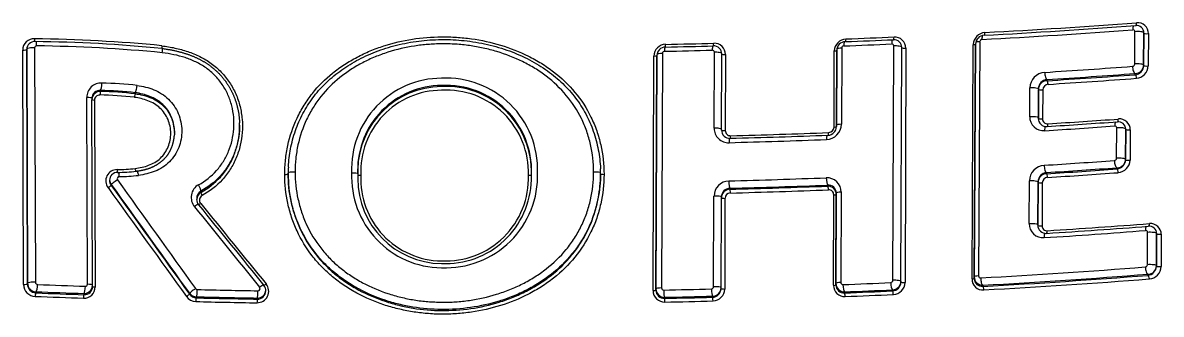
# Model space of a CAD drawing. Header units: millimetres. Extents: x 169 to 4368, y -1049 to 1924.
# Drawn here: x 458.665 to 459.734, y 1168.186 to 1168.459 of the extents above; entities that cross this region are included whole.
import ezdxf

# ---------------------------------------------------------------- set-up
doc = ezdxf.new("R2010")
doc.units = ezdxf.units.MM

msp = doc.modelspace()

# ---------------------------------------------------------------- linework, layer by layer
for p, q in [((459.7095, 1168.4206), (459.7096, 1168.4509)), ((459.7181, 1168.4496), (459.7179, 1168.4196)), ((459.7179, 1168.4192), (459.7181, 1168.4495)), ((459.7223, 1168.4491), (459.7222, 1168.4188)), ((459.0585, 1168.4435), (459.0585, 1168.4435)), ((459.4824, 1168.2178), (459.4832, 1168.4375)), ((459.5567, 1168.2191), (459.5578, 1168.4387)), ((459.5588, 1168.221), (459.5599, 1168.4392)), ((459.5599, 1168.4392), (459.5588, 1168.2195)), ((459.5599, 1168.4393), (459.5599, 1168.4392)), ((459.5641, 1168.4415), (459.5629, 1168.2219)), ((458.6659, 1168.2139), (458.6652, 1168.4337)), ((458.6697, 1168.215), (458.6689, 1168.4344)), ((458.6689, 1168.4341), (458.6697, 1168.2144)), ((458.6763, 1168.4357), (458.6771, 1168.216)), ((459.2573, 1168.2081), (459.258, 1168.428)), ((459.2599, 1168.2097), (459.2607, 1168.4287)), ((459.2606, 1168.4285), (459.2599, 1168.2086)), ((459.2606, 1168.4286), (459.2606, 1168.4285)), ((459.2659, 1168.4305), (459.2651, 1168.2106)), ((459.3146, 1168.3604), (459.3148, 1168.4316)), ((459.3215, 1168.3587), (459.3217, 1168.43)), ((459.3252, 1168.4295), (459.325, 1168.3582)), ((459.4271, 1168.3615), (459.4273, 1168.4328)), ((459.4294, 1168.3632), (459.4297, 1168.4335)), ((459.4297, 1168.4333), (459.4294, 1168.3619)), ((459.4297, 1168.4334), (459.4297, 1168.4333)), ((459.4343, 1168.4355), (459.4341, 1168.3641)), ((459.49, 1168.2162), (459.4908, 1168.436)), ((459.4945, 1168.4355), (459.4938, 1168.2158)), ((459.6271, 1168.406), (459.6271, 1168.4049)), ((459.7099, 1168.4106), (459.7099, 1168.4116)), ((458.7383, 1168.3959), (458.7383, 1168.3949)), ((459.6109, 1168.3711), (459.611, 1168.3982)), ((459.6191, 1168.3968), (459.619, 1168.3702)), ((459.619, 1168.3697), (459.6191, 1168.3968)), ((459.6191, 1168.3973), (459.6191, 1168.3968)), ((459.6191, 1168.3973), (459.6191, 1168.3968)), ((459.6232, 1168.3963), (459.623, 1168.3692)), ((458.726, 1168.2142), (458.7254, 1168.3893)), ((458.7302, 1168.3885), (458.7302, 1168.3872)), ((458.7308, 1168.212), (458.7302, 1168.3871)), ((458.7327, 1168.3867), (458.7332, 1168.2115)), ((458.7709, 1168.3937), (458.7709, 1168.3927)), ((459.4294, 1168.3619), (459.4294, 1168.3632)), ((459.4294, 1168.3619), (459.4294, 1168.3632)), ((458.8077, 1168.3557), (458.8077, 1168.3565)), ((459.6925, 1168.3322), (459.6926, 1168.3607)), ((459.7011, 1168.3594), (459.7009, 1168.3313)), ((459.7009, 1168.3308), (459.7011, 1168.3594)), ((459.7053, 1168.3589), (459.7051, 1168.3304)), ((459.6929, 1168.3222), (459.6929, 1168.3233)), ((458.9145, 1168.3184), (458.9145, 1168.3175)), ((458.9798, 1168.3185), (458.9798, 1168.3174)), ((459.1431, 1168.3162), (459.1431, 1168.3172)), ((459.6104, 1168.2709), (459.6106, 1168.311)), ((459.6187, 1168.3096), (459.6184, 1168.2699)), ((459.6184, 1168.2694), (459.6187, 1168.3096)), ((459.6187, 1168.3101), (459.6187, 1168.3096)), ((459.6187, 1168.3101), (459.6187, 1168.3096)), ((459.6227, 1168.3091), (459.6225, 1168.269)), ((459.6266, 1168.3188), (459.6266, 1168.3177)), ((458.7483, 1168.3076), (458.7483, 1168.3068)), ((458.8325, 1168.3013), (458.8325, 1168.3002)), ((459.3293, 1168.3041), (459.3293, 1168.3031)), ((459.4212, 1168.3061), (459.4212, 1168.3071)), ((459.4289, 1168.2148), (459.4292, 1168.2997)), ((459.4292, 1168.2983), (459.4289, 1168.2135)), ((459.4292, 1168.2997), (459.4292, 1168.2983)), ((459.4338, 1168.3006), (459.4335, 1168.2157)), ((458.8286, 1168.2947), (458.8286, 1168.2935)), ((459.314, 1168.2118), (459.3143, 1168.2968)), ((459.321, 1168.2101), (459.3213, 1168.2951)), ((459.3213, 1168.2959), (459.3213, 1168.2951)), ((459.3247, 1168.2946), (459.3245, 1168.2096)), ((459.4266, 1168.2131), (459.4269, 1168.2979)), ((459.7214, 1168.2325), (459.7216, 1168.2627)), ((459.7301, 1168.2614), (459.73, 1168.2315)), ((459.73, 1168.2311), (459.7301, 1168.2614)), ((459.7344, 1168.2609), (459.7343, 1168.2307)), ((459.0584, 1168.2335), (459.0584, 1168.2335)), ((459.0586, 1168.2335), (459.0586, 1168.2335)), ((459.722, 1168.2224), (459.722, 1168.2235)), ((458.6697, 1168.2144), (458.6697, 1168.215)), ((459.4289, 1168.2135), (459.4289, 1168.2148)), ((459.5588, 1168.2195), (459.5588, 1168.221)), ((459.5668, 1168.2132), (459.5668, 1168.2122)), ((458.6777, 1168.2071), (458.6776, 1168.2061)), ((458.7228, 1168.2044), (458.7228, 1168.2054)), ((458.8218, 1168.2048), (458.8218, 1168.2056)), ((458.8282, 1168.2023), (458.8282, 1168.2013)), ((459.2599, 1168.2086), (459.2599, 1168.2097)), ((459.2679, 1168.2019), (459.2679, 1168.2009)), ((459.313, 1168.2019), (459.313, 1168.2029)), ((459.4369, 1168.207), (459.4369, 1168.206)), ((459.482, 1168.2079), (459.482, 1168.2089)), ((458.8855, 1168.2001), (458.8855, 1168.2011))]:
    msp.add_line(p, q)
for centre, radius, start, end in [((459.1735, 1175.7968), 7.3573, 273.08011, 274.19178), ((459.7123, 1168.4492), 0.0101, 359.4703, 95.66), ((459.5695, 1168.4385), 0.0116, 93.1246, 178.7681), ((459.1731, 1175.662), 7.2291, 273.11581, 274.24022), ((459.1731, 1175.7722), 7.3353, 273.08649, 274.19966), ((459.7078, 1168.4509), 0.00182, 359.1333, 95.5937), ((459.7111, 1168.4497), 0.007, 359.2061, 96.5391), ((459.711, 1168.4496), 0.00708, 359.1458, 359.4503), ((458.6757, 1168.4337), 0.0105, 86.9229, 180.1639), ((458.6764, 1168.4342), 0.00744, 86.5387, 179.8259), ((458.6597, 1167.0279), 1.4164, 84.4801, 89.3289), ((458.6782, 1168.4357), 0.00189, 87.0272, 180.4092), ((458.6667, 1167.1527), 1.2889, 84.2457, 89.5517), ((458.6613, 1167.0353), 1.4024, 84.4746, 89.3042), ((459.2692, 1168.4279), 0.0112, 91.0065, 179.2164), ((459.0587, 1178.457), 10.0227, 271.20077, 271.45858), ((459.0573, 1178.5569), 10.1201, 271.19853, 271.45424), ((459.3141, 1168.43), 0.00761, 359.7939, 92.4268), ((459.3146, 1168.4295), 0.0106, 359.9542, 92.1521), ((459.4388, 1168.4326), 0.0114, 92.1449, 179.0197), ((459.4381, 1168.4331), 0.00846, 92.357, 178.4326), ((459.4364, 1168.4355), 0.00208, 92.3957, 179.1111), ((459.0945, 1177.2509), 8.82, 272.22115, 272.51315), ((459.0966, 1177.3248), 8.8898, 272.19973, 272.49065), ((459.0945, 1177.4121), 8.9746, 272.19572, 272.48434), ((459.4813, 1168.4375), 0.00188, 359.5449, 93.3467), ((459.4834, 1168.436), 0.00738, 359.8542, 93.8515), ((459.4841, 1168.4355), 0.0104, 359.8039, 93.4449), ((459.5686, 1168.4389), 0.00867, 93.4399, 178.128), ((459.5686, 1168.439), 0.00867, 178.515, 178.5883), ((459.5662, 1168.4415), 0.00212, 93.4412, 178.8164), ((458.6764, 1168.4342), 0.00748, 179.8095, 180.3362), ((459.2689, 1168.4283), 0.00821, 91.1012, 178.7409), ((459.2689, 1168.4283), 0.00823, 178.9023, 179.139), ((459.268, 1168.4305), 0.00203, 91.2132, 179.3327), ((459.0574, 1178.379), 9.9487, 271.21223, 271.47095), ((459.3129, 1168.4316), 0.00193, 359.7434, 92.0308), ((459.4381, 1168.4331), 0.00847, 178.6434, 178.8504), ((459.1914, 1175.3357), 6.9365, 273.58345, 274.26645), ((459.7073, 1168.4206), 0.00217, 274.7483, 358.5602), ((459.7098, 1168.4198), 0.00813, 270.9952, 358.9865), ((459.709, 1168.4195), 0.00898, 276.2552, 358.2281), ((459.7102, 1168.4191), 0.0119, 274.4702, 358.5156), ((459.7098, 1168.4198), 0.00813, 358.9865, 359.0646), ((459.0591, 1168.3222), 0.0851, 90.4026, 182.3342), ((459.0629, 1168.3215), 0.0859, 358.1944, 92.9472), ((459.626, 1168.3979), 0.0149, 93.8379, 178.7949), ((459.6281, 1168.397), 0.00904, 96.6166, 178.1414), ((459.6274, 1168.3966), 0.00833, 92.3195, 178.6582), ((459.1926, 1175.3715), 6.979, 273.56931, 274.251), ((459.1913, 1175.4157), 7.0243, 273.55666, 274.23394), ((459.1918, 1175.4358), 7.0478, 273.54978, 274.22622), ((458.7388, 1168.3894), 0.0134, 87.1196, 180.2599), ((458.7377, 1168.3885), 0.00746, 85.398, 179.7789), ((458.738, 1168.3871), 0.00777, 87.8938, 179.3718), ((458.7286, 1168.0136), 0.3824, 83.639, 88.5408), ((458.7283, 1168.0042), 0.3908, 83.7422, 88.538), ((458.7296, 1168.0145), 0.3884, 83.6323, 88.5344), ((459.0589, 1168.3212), 0.0792, 90.1853, 180.4586), ((459.059, 1168.3202), 0.0792, 90.3909, 178.9948), ((459.0589, 1168.3197), 0.0763, 90.3087, 182.5393), ((459.0629, 1168.3194), 0.0801, 358.1578, 93.2392), ((459.063, 1168.3189), 0.0772, 358.1049, 93.3539), ((459.0631, 1168.3205), 0.08, 358.1252, 93.151), ((459.6281, 1168.397), 0.00904, 178.1414, 178.2118), ((459.6274, 1168.3966), 0.00833, 178.6582, 178.8546), ((459.6285, 1168.3962), 0.00536, 93.754, 178.567), ((458.7377, 1168.3885), 0.00746, 179.7789, 180.3737), ((458.738, 1168.3871), 0.00777, 179.3718, 179.9768), ((458.7374, 1168.3867), 0.00479, 86.95, 180.1432), ((458.7278, 1168.0038), 0.3879, 83.7458, 88.5408), ((459.4195, 1168.3643), 0.0145, 272.3053, 359.1635), ((459.4208, 1168.3634), 0.00861, 358.5845, 358.7518), ((459.6238, 1168.371), 0.0129, 179.3112, 274.6196), ((459.6266, 1168.3696), 0.00761, 179.6061, 274.3877), ((459.6276, 1168.3692), 0.00463, 179.4658, 274.8508), ((459.1857, 1175.3253), 6.9811, 273.60709, 274.14825), ((459.1871, 1175.412), 7.0637, 273.57204, 274.10934), ((459.1861, 1175.4559), 7.1051, 273.56595, 274.101), ((459.6908, 1168.3607), 0.00182, 359.157, 95.4601), ((459.694, 1168.3595), 0.00702, 359.2457, 96.3878), ((459.6952, 1168.359), 0.0101, 359.4899, 95.5285), ((459.328, 1168.3603), 0.0135, 179.7243, 272.121), ((459.3293, 1168.3587), 0.00781, 179.8388, 271.991), ((459.3298, 1168.3582), 0.00482, 179.898, 272.2829), ((459.0718, 1177.8064), 9.459, 271.56159, 272.11898), ((459.0713, 1177.859), 9.5092, 271.55856, 272.11387), ((459.4212, 1168.362), 0.0082, 272.2115, 359.0655), ((459.4219, 1168.3616), 0.0052, 272.1354, 358.9899), ((459.4212, 1168.362), 0.00818, 358.9449, 359.1481), ((459.694, 1168.3595), 0.0071, 359.1725, 359.4766), ((459.0714, 1177.6904), 9.3471, 271.57655, 272.13835), ((459.1853, 1175.2736), 6.9618, 273.61742, 274.16182), ((459.6903, 1168.3323), 0.00217, 274.6229, 358.5797), ((459.6928, 1168.3314), 0.00813, 270.963, 358.9908), ((459.692, 1168.3311), 0.00895, 276.0901, 358.2524), ((459.6932, 1168.3307), 0.0119, 274.3484, 358.5327), ((459.6928, 1168.3314), 0.00813, 358.9908, 359.069), ((458.7538, 1168.311), 0.0106, 90.2522, 216.8924), ((458.7536, 1168.4663), 0.1447, 270.0453, 276.8243), ((458.7541, 1168.4672), 0.1482, 270.0989, 276.8444), ((459.059, 1168.3202), 0.0792, 178.9948, 182.4802), ((459.0589, 1168.3212), 0.0792, 180.4586, 182.4854), ((459.6255, 1168.3107), 0.0149, 93.868, 178.7841), ((459.1864, 1175.3098), 7.0048, 273.60338, 274.14672), ((459.1852, 1175.3536), 7.0497, 273.59044, 274.13031), ((458.7544, 1168.3114), 0.00766, 179.0081, 217.189), ((458.7543, 1168.3115), 0.00752, 89.6919, 179.7281), ((458.7546, 1168.3122), 0.00784, 181.8499, 216.2815), ((458.7558, 1168.3131), 0.00193, 90.4603, 216.9572), ((499.1831, 1197.2731), 49.7317, 215.61584, 215.76047), ((458.7556, 1168.467), 0.1519, 270.0776, 276.8924), ((459.0596, 1168.3151), 0.0856, 177.5843, 269.243), ((459.0596, 1168.3134), 0.0798, 177.5713, 180.0696), ((459.0593, 1168.313), 0.0795, 179.7893, 269.3448), ((459.0595, 1168.3129), 0.0769, 177.4791, 269.2886), ((459.0625, 1168.3139), 0.0804, 267.0792, 358.7084), ((459.0623, 1168.316), 0.0865, 267.5104, 1.886), ((459.0625, 1168.3137), 0.0777, 267.0199, 2.008), ((459.0624, 1168.3151), 0.0807, 0.0772, 1.5209), ((459.0625, 1168.3141), 0.0806, 358.5581, 1.9695), ((459.3287, 1168.2966), 0.0143, 91.6144, 179.2427), ((459.0713, 1177.6172), 9.3098, 271.58178, 272.14583), ((459.4205, 1168.3006), 0.0133, 359.68, 92.8735), ((459.6277, 1168.3098), 0.00905, 96.6674, 178.1218), ((459.627, 1168.3094), 0.00833, 92.3394, 178.7704), ((459.6277, 1168.3098), 0.00905, 178.1218, 178.1921), ((459.627, 1168.3094), 0.00833, 178.7704, 178.8466), ((459.6281, 1168.309), 0.00536, 93.7847, 178.5544), ((459.1856, 1175.3731), 7.0727, 273.58356, 274.12281), ((499.302, 1197.4964), 49.97, 215.74543, 215.88968), ((499.2015, 1197.3875), 49.8207, 215.71056, 215.85511), ((499.2838, 1197.4326), 49.9143, 215.69826, 215.84258), ((458.8371, 1168.2955), 0.0137, 119.714, 219.663), ((458.8363, 1168.2946), 0.00775, 119.2304, 178.9361), ((458.8364, 1168.2934), 0.00781, 119.578, 179.2594), ((459.3297, 1168.2957), 0.00842, 92.884, 178.748), ((459.3294, 1168.295), 0.00812, 90.8725, 179.0306), ((459.3299, 1168.2946), 0.00514, 91.4715, 179.1041), ((459.0715, 1177.681), 9.3805, 271.57459, 272.13649), ((459.0712, 1177.7135), 9.4139, 271.57056, 272.13045), ((459.0713, 1177.7479), 9.4518, 271.56707, 272.12577), ((459.4218, 1168.2997), 0.00738, 359.519, 94.9311), ((459.4215, 1168.2983), 0.00773, 359.8739, 92.0566), ((459.4221, 1168.2979), 0.00476, 359.8127, 93.0333), ((458.8364, 1168.2934), 0.00781, 179.2594, 179.4072), ((458.8365, 1168.2935), 0.00798, 179.5677, 219.1651), ((490.2705, 1193.7654), 40.4667, 219.01897, 219.15675), ((458.836, 1168.293), 0.00486, 119.3448, 219.9103), ((490.3168, 1193.8469), 40.5516, 219.0674, 219.20498), ((459.3297, 1168.2957), 0.00842, 178.748, 178.9198), ((490.291, 1193.6794), 40.4326, 218.90444, 219.04218), ((459.6233, 1168.2707), 0.0129, 179.3118, 274.6718), ((459.6261, 1168.2694), 0.00761, 179.6046, 274.4368), ((459.6271, 1168.2689), 0.00462, 179.4671, 274.9045), ((459.1945, 1175.1216), 6.8734, 273.60431, 274.40387), ((459.1945, 1175.1507), 6.9, 273.5977, 274.39553), ((459.7232, 1168.2616), 0.00696, 359.1207, 96.8548), ((459.7244, 1168.261), 0.01, 359.4572, 95.9274), ((459.1939, 1175.0257), 6.7816, 273.63908, 274.44572), ((459.7197, 1168.2628), 0.00181, 359.1133, 95.8629), ((459.7231, 1168.2615), 0.00704, 359.1288, 359.3901), ((459.1748, 1175.2321), 7.0229, 273.18423, 274.44775), ((459.1762, 1175.2636), 7.0612, 273.17085, 274.4328), ((459.7192, 1168.2325), 0.00218, 274.9602, 358.5051), ((459.7218, 1168.2316), 0.00814, 271.0502, 358.9726), ((459.7209, 1168.2314), 0.00902, 276.5309, 358.1604), ((459.7223, 1168.231), 0.012, 274.6759, 358.4645), ((459.7218, 1168.2316), 0.00814, 358.9726, 359.0506), ((459.7209, 1168.2314), 0.00902, 358.1604, 358.2308), ((458.6774, 1168.2141), 0.0115, 180.977, 267.7208), ((458.6777, 1168.2151), 0.00803, 180.6093, 269.7003), ((458.6781, 1168.2145), 0.00848, 181.0398, 266.7174), ((458.6792, 1168.216), 0.00208, 180.8915, 267.5124), ((459.0356, 1177.1313), 8.9245, 267.71037, 267.99936), ((458.7229, 1168.2133), 0.00788, 269.0444, 356.6913), ((458.7241, 1168.2141), 0.0019, 267.3157, 0.3532), ((458.8855, 1168.2075), 0.0107, 268.3956, 39.785), ((458.8856, 1168.2079), 0.00793, 359.6093, 39.361), ((459.4371, 1168.213), 0.0105, 179.8327, 273.1073), ((459.4368, 1168.2148), 0.00785, 180.0233, 271.1444), ((459.4364, 1168.2135), 0.00748, 179.6144, 274.0674), ((459.4354, 1168.2157), 0.00189, 179.5994, 273.0449), ((459.0938, 1176.816), 8.609, 272.27518, 272.57433), ((459.4803, 1168.2178), 0.00209, 272.8039, 359.0221), ((459.482, 1168.217), 0.00806, 270.4771, 359.0741), ((459.4814, 1168.2164), 0.00857, 273.8146, 358.5756), ((459.4823, 1168.216), 0.0115, 272.5843, 358.9431), ((459.4814, 1168.2164), 0.00857, 358.5756, 358.7435), ((459.567, 1168.219), 0.0103, 179.5977, 274.2621), ((459.5666, 1168.221), 0.00782, 179.9485, 271.3874), ((459.5661, 1168.2194), 0.0073, 179.3254, 275.6606), ((459.5647, 1168.2219), 0.00186, 179.3276, 274.2234), ((459.175, 1175.3069), 7.1056, 273.16044, 274.41449), ((459.1752, 1175.3309), 7.1329, 273.15455, 274.4064), ((459.0356, 1177.2571), 9.0615, 267.73175, 268.01801), ((459.0357, 1177.226), 9.0271, 267.72686, 268.01366), ((459.0353, 1177.1921), 8.9921, 267.72026, 268.00818), ((458.7227, 1168.2115), 0.0105, 267.2452, 0.1313), ((458.7233, 1168.2119), 0.00754, 266.4687, 359.7096), ((458.7233, 1168.2119), 0.00754, 359.7096, 0.2973), ((458.8281, 1168.2093), 0.0114, 215.9271, 268.5466), ((458.8283, 1168.2104), 0.00809, 216.3386, 269.6629), ((458.8286, 1168.2097), 0.00836, 215.791, 267.8039), ((458.8291, 1168.2112), 0.00206, 215.9384, 268.307), ((459.0624, 1178.1041), 9.9045, 268.64558, 268.97687), ((459.0624, 1178.0317), 9.8253, 268.6394, 268.97214), ((458.8856, 1168.209), 0.00787, 269.0532, 355.6973), ((458.8857, 1168.2079), 0.00778, 268.2462, 359.1252), ((458.8862, 1168.2099), 0.00195, 268.6258, 39.7955), ((458.8857, 1168.2079), 0.00778, 359.1252, 359.2723), ((459.2679, 1168.2081), 0.0107, 179.9894, 271.836), ((459.2678, 1168.2097), 0.00789, 180.0675, 270.827), ((459.2676, 1168.2085), 0.00769, 179.775, 272.3682), ((459.2671, 1168.2106), 0.00194, 179.7986, 271.7444), ((459.0574, 1177.896), 9.6896, 271.24008, 271.5057), ((459.0575, 1177.9667), 9.7671, 271.23442, 271.4989), ((459.0574, 1177.996), 9.7974, 271.23138, 271.49504), ((459.312, 1168.2118), 0.00205, 271.5575, 359.2586), ((459.313, 1168.2109), 0.00802, 270.1646, 359.128), ((459.3127, 1168.2102), 0.00831, 272.1489, 358.8799), ((459.3132, 1168.2098), 0.0113, 271.3778, 359.1548), ((459.3127, 1168.2102), 0.00831, 358.8799, 359.0538), ((459.0941, 1176.8727), 8.6725, 272.26533, 272.56346), ((459.0937, 1176.9084), 8.7092, 272.25871, 272.55558), ((459.0938, 1176.9374), 8.7416, 272.25386, 272.5502), ((459.0625, 1178.1693), 9.9742, 268.65198, 268.98156), ((459.0625, 1178.1321), 9.9335, 268.64891, 268.97924), ((459.0574, 1178.032), 9.8369, 271.22859, 271.49167)]:
    msp.add_arc(centre, radius, start, end)
for centre, major_axis, ratio, start_param, end_param in [((459.7101, 1168.4596), (-0.00022, 0.00299), 0.40197, 3.141033, 4.531552), ((459.5679, 1168.4506), (-0.00016, 0.003), 0.305452, 3.14164, 4.544384), ((459.7101, 1168.4518), (0.00044, -0.00598), 0.404046, 3.785052, 4.531141), ((459.7121, 1168.45), (-0.006, 0.00003), 0.16266, 3.188942, 5.136997), ((459.7211, 1168.4495), (0.003, -0.00002), 0.162955, 3.141362, 5.142117), ((458.6769, 1168.4446), (0.00012, 0.003), 0.224079, 1.730451, 3.141734), ((458.6769, 1168.4367), (-0.00023, -0.006), 0.225155, 1.73065, 2.524535), ((459.2686, 1168.4395), (-0.00006, 0.003), 0.121176, 3.141606, 4.5596), ((459.3137, 1168.4327), (0.00015, -0.006), 0.14837, 3.753323, 4.558049), ((459.3137, 1168.4406), (-0.00008, 0.003), 0.147673, 3.140902, 4.5582), ((459.4377, 1168.4366), (0.00023, -0.006), 0.223651, 3.781105, 4.552637), ((459.4377, 1168.4445), (-0.00012, 0.003), 0.222574, 3.141465, 4.552836), ((459.4828, 1168.4385), (0.00026, -0.00599), 0.251965, 3.761647, 4.550072), ((459.4827, 1168.4464), (-0.00013, 0.003), 0.25074, 3.141102, 4.550295), ((459.4848, 1168.4366), (-0.006, 0.00002), 0.154959, 3.250005, 4.97265), ((459.5569, 1168.4392), (0.003, -0.00002), 0.156589, 5.02086, 6.282955), ((459.5659, 1168.4406), (-0.006, 0.00003), 0.156946, 5.028446, 6.035185), ((459.5679, 1168.4427), (0.00033, -0.00599), 0.306979, 3.808673, 4.544105), ((458.6659, 1168.4341), (0.003, 0.00001), 0.154045, 4.475275, 6.28158), ((458.6749, 1168.4348), (0.006, 0.00002), 0.153849, 1.338625, 3.050187), ((459.2576, 1168.4285), (0.003, -0.00001), 0.150382, 4.829749, 6.282663), ((459.2667, 1168.4296), (-0.006, 0.00002), 0.150501, 4.835557, 6.093428), ((459.2687, 1168.4316), (0.00013, -0.006), 0.121743, 3.758124, 4.559462), ((459.3157, 1168.4307), (-0.006, 0.00002), 0.151205, 3.270722, 4.865226), ((459.3247, 1168.4299), (0.003, -0.00001), 0.151338, 3.141071, 4.870151), ((459.4267, 1168.4333), (0.003, -0.00001), 0.153401, 4.933787, 6.282663), ((459.4357, 1168.4346), (-0.006, 0.00002), 0.153652, 4.940445, 6.06237), ((459.4938, 1168.4359), (0.003, -0.00001), 0.155174, 3.14107, 4.977608), ((459.7099, 1168.4176), (0.00045, -0.00598), 0.405243, 4.530585, 6.105018), ((459.7119, 1168.4197), (-0.006, 0.00003), 0.163084, 3.141362, 5.138161), ((459.7209, 1168.4192), (0.003, -0.00002), 0.163379, 3.141362, 5.143284), ((459.6271, 1168.4119), (0.00037, -0.00599), 0.347797, 4.538687, 6.109503), ((459.6271, 1168.402), (0.00019, -0.00299), 0.346681, 1.397137, 2.967988), ((459.7099, 1168.4076), (0.00022, -0.00299), 0.403851, 1.389105, 2.963547), ((458.7383, 1168.392), (0.00012, 0.003), 0.18661, 0.165681, 1.729473), ((458.7383, 1168.4018), (0.00023, 0.006), 0.187066, 3.307288, 4.870989), ((459.6131, 1168.3973), (-0.006, 0.00003), 0.159253, 3.141362, 5.063917), ((459.6221, 1168.3968), (0.003, -0.00002), 0.159513, 3.141362, 5.068977), ((458.7242, 1168.3884), (-0.006, -0.00002), 0.153284, 3.139987, 4.510728), ((458.7332, 1168.3872), (0.003, 0.00001), 0.153066, 3.139987, 4.517158), ((459.4354, 1168.3632), (-0.006, 0.00002), 0.154616, 4.942178, 6.282663), ((459.613, 1168.3702), (-0.006, 0.00003), 0.159637, 3.141362, 5.064831), ((459.622, 1168.3697), (0.003, -0.00002), 0.159896, 3.141363, 5.069896), ((459.627, 1168.365), (-0.00019, 0.00299), 0.34789, 3.141597, 4.538138), ((459.6931, 1168.3616), (0.00043, -0.00598), 0.395423, 3.785178, 4.53144), ((459.693, 1168.3695), (-0.00022, 0.00299), 0.393395, 3.140838, 4.531841), ((459.3155, 1168.3595), (-0.006, 0.00002), 0.15214, 3.141071, 4.866384), ((459.3245, 1168.3587), (0.003, -0.00001), 0.152275, 3.141071, 4.871344), ((459.3295, 1168.3539), (-0.00008, 0.003), 0.158646, 3.141591, 4.55644), ((459.4214, 1168.3489), (0.00022, -0.006), 0.215729, 3.757935, 4.552218), ((459.4214, 1168.3568), (-0.00011, 0.003), 0.214686, 3.140822, 4.552416), ((459.4264, 1168.3619), (0.003, -0.00001), 0.154361, 4.935466, 6.282663), ((459.627, 1168.3572), (0.00038, -0.00599), 0.349659, 3.726266, 4.537802), ((459.6951, 1168.3598), (-0.006, 0.00003), 0.16319, 3.194049, 5.127428), ((459.7041, 1168.3593), (0.003, -0.00002), 0.163479, 3.141362, 5.132549), ((459.3295, 1168.3459), (0.00016, -0.006), 0.159403, 3.742433, 4.556279), ((459.6929, 1168.3292), (0.00043, -0.00598), 0.396543, 4.530898, 6.105765), ((459.6949, 1168.3313), (-0.006, 0.00003), 0.163607, 3.141362, 5.128503), ((459.7039, 1168.3308), (0.003, -0.00002), 0.163896, 3.141362, 5.133627), ((458.7543, 1168.3221), (-0.00004, 0.003), 0.185882, 1.720608, 3.142021), ((459.6266, 1168.3247), (0.00038, -0.00599), 0.350564, 4.537294, 6.10931), ((459.6929, 1168.3192), (0.00022, -0.00299), 0.39519, 1.389401, 2.964286), ((458.7531, 1168.3111), (-0.00487, -0.0035), 0.016503, 4.4725, 6.186958), ((458.7547, 1168.3142), (0.00007, -0.006), 0.186501, 1.72074, 2.530176), ((459.3293, 1168.31), (-0.00017, 0.006), 0.159936, 1.414183, 2.976712), ((459.4212, 1168.313), (-0.00022, 0.006), 0.216466, 1.410103, 2.974864), ((459.6127, 1168.3101), (-0.006, 0.00003), 0.160505, 3.141362, 5.066863), ((459.6217, 1168.3096), (-0.003, 0.00002), 0.160765, 0, 1.930349), ((459.6266, 1168.3148), (-0.00019, 0.00299), 0.34943, 4.537333, 6.10939), ((458.7459, 1168.3051), (-0.00244, -0.00175), 0.014276, 1.327558, 3.045369), ((458.8295, 1168.3064), (0.00292, -0.00524), 0.19368, 0.142355, 1.636445), ((458.834, 1168.2977), (0.00146, -0.00262), 0.191039, 3.283872, 4.779558), ((459.3293, 1168.3001), (-0.00008, 0.003), 0.159519, 4.555683, 6.118316), ((459.4212, 1168.3031), (-0.00011, 0.003), 0.215866, 4.551629, 6.11648), ((459.4262, 1168.2983), (0.003, -0.00001), 0.155245, 4.936975, 6.282663), ((459.4352, 1168.2996), (-0.006, 0.00002), 0.155502, 4.943735, 6.282663), ((458.8257, 1168.2858), (-0.00466, -0.00378), 0.030804, 3.628596, 4.507092), ((459.3153, 1168.2959), (-0.006, 0.00002), 0.153002, 3.14107, 4.867428), ((459.3243, 1168.2951), (0.003, -0.00001), 0.153138, 3.14107, 4.87242), ((459.6124, 1168.2699), (-0.006, 0.00003), 0.161099, 3.141362, 5.068224), ((459.6214, 1168.2694), (-0.003, 0.00002), 0.161359, 0.000007, 1.931718), ((459.7221, 1168.2637), (0.00046, -0.00598), 0.419807, 3.789516, 4.526558), ((459.7221, 1168.2715), (-0.00023, 0.00299), 0.417641, 3.140633, 4.527002), ((459.6265, 1168.2569), (0.00038, -0.00599), 0.352847, 3.728556, 4.536159), ((459.6265, 1168.2648), (-0.00019, 0.00299), 0.351056, 3.141625, 4.536504), ((459.7241, 1168.2618), (-0.006, 0.00003), 0.166011, 3.206372, 5.154622), ((459.7331, 1168.2614), (-0.003, 0.00002), 0.166309, 0.000003, 2.018171), ((459.722, 1168.2294), (-0.00047, 0.00598), 0.421008, 1.384365, 2.962006), ((459.724, 1168.2315), (-0.006, 0.00003), 0.166477, 3.141362, 5.155797), ((459.733, 1168.2311), (-0.003, 0.00002), 0.166774, 6.283184, 8.302533), ((458.6667, 1168.2144), (0.003, 0.00001), 0.157129, 4.469686, 6.281579), ((458.6757, 1168.2151), (0.006, 0.00002), 0.156928, 1.333121, 3.139986), ((458.6777, 1168.213), (0.00024, 0.006), 0.230486, 3.308879, 4.875597), ((458.7248, 1168.2132), (-0.006, -0.00002), 0.155733, 3.185628, 4.506896), ((458.8871, 1168.2103), (-0.00465, -0.00379), 0.053955, 3.640473, 4.535047), ((458.894, 1168.2148), (0.00233, 0.00189), 0.056765, 3.140993, 4.538749), ((459.4259, 1168.2135), (0.003, -0.00001), 0.156465, 4.939009, 6.282663), ((459.4349, 1168.2148), (-0.006, 0.00002), 0.156726, 4.945835, 6.282663), ((459.4369, 1168.2129), (0.00024, -0.006), 0.228943, 4.549308, 6.115964), ((459.482, 1168.2148), (0.00027, -0.00599), 0.257831, 4.546668, 6.114697), ((459.484, 1168.2169), (-0.006, 0.00002), 0.158073, 3.14107, 4.978727), ((459.493, 1168.2162), (0.003, -0.00001), 0.158292, 3.14107, 4.983762), ((459.5558, 1168.2195), (0.003, -0.00002), 0.15973, 5.027563, 6.282955), ((459.5648, 1168.221), (-0.006, 0.00003), 0.160096, 5.03531, 6.282955), ((459.5668, 1168.2191), (-0.00033, 0.00599), 0.313544, 1.398987, 2.970128), ((459.722, 1168.2195), (-0.00023, 0.00299), 0.419529, 4.526081, 6.103735), ((458.6776, 1168.2031), (0.00012, 0.003), 0.229839, 0.16726, 1.734069), ((458.7228, 1168.2014), (0.0001, 0.003), 0.201476, 0.16618, 1.731757), ((458.7228, 1168.2113), (0.00021, 0.006), 0.202025, 3.307792, 4.873269), ((458.7338, 1168.212), (0.003, 0.00001), 0.155508, 3.139987, 4.513458), ((458.8193, 1168.2031), (-0.00243, -0.00176), 0.040344, 1.362889, 3.0453), ((458.8266, 1168.2091), (-0.00486, -0.00351), 0.042606, 4.507874, 6.186883), ((458.8283, 1168.2082), (-0.00014, -0.006), 0.137221, 0.16431, 1.727463), ((458.8855, 1168.2071), (-0.00011, -0.006), 0.102776, 0.163616, 1.725852), ((459.2569, 1168.2086), (0.003, -0.00001), 0.153338, 4.832453, 6.282663), ((459.2659, 1168.2097), (-0.006, 0.00002), 0.153462, 4.838421, 6.282663), ((459.2679, 1168.2078), (-0.00013, 0.006), 0.124622, 1.414767, 2.977563), ((459.313, 1168.2089), (-0.00016, 0.006), 0.151924, 1.413304, 2.976924), ((459.313, 1168.199), (-0.00008, 0.003), 0.151527, 4.554796, 6.118527), ((459.315, 1168.2109), (-0.006, 0.00002), 0.154193, 3.14107, 4.868843), ((459.324, 1168.2101), (0.003, -0.00001), 0.154331, 3.14107, 4.873876), ((459.4369, 1168.203), (-0.00012, 0.003), 0.228293, 4.549243, 6.115991), ((459.482, 1168.2049), (0.00013, -0.003), 0.257074, 1.405029, 2.97314), ((459.5668, 1168.2092), (-0.00017, 0.003), 0.312567, 4.540577, 6.111779), ((458.8282, 1168.1984), (-0.00007, -0.003), 0.136876, 3.305894, 4.869161), ((458.8855, 1168.1972), (-0.00005, -0.003), 0.102528, 3.305204, 4.86756), ((459.2679, 1168.1979), (-0.00006, 0.003), 0.124306, 4.556251, 6.119162)]:
    msp.add_ellipse(centre, major_axis=major_axis, ratio=ratio, start_param=start_param, end_param=end_param)
for points, knots in [([(458.7959, 1168.4377), (458.7958, 1168.4369), (458.7958, 1168.4362), (458.7958, 1168.4354), (458.7959, 1168.4352), (458.796, 1168.4352)], [0, 0, 0, 0, 0.558021, 0.558021, 1, 1, 1, 1]), ([(458.7959, 1168.4377), (458.8, 1168.4371), (458.8041, 1168.4365), (458.8122, 1168.4347), (458.8162, 1168.4336), (458.824, 1168.431), (458.8279, 1168.4294), (458.8353, 1168.4257), (458.8389, 1168.4236), (458.8456, 1168.4187), (458.8487, 1168.416), (458.8544, 1168.4101), (458.8571, 1168.4068), (458.8617, 1168.3999), (458.8636, 1168.3963), (458.8661, 1168.3907), (458.8668, 1168.3887), (458.8682, 1168.3848), (458.8688, 1168.3828), (458.8702, 1168.3768), (458.8709, 1168.3728), (458.8716, 1168.3647), (458.8716, 1168.3605), (458.871, 1168.3523), (458.8704, 1168.3483), (458.869, 1168.3424), (458.8685, 1168.3404), (458.8672, 1168.3365), (458.8665, 1168.3346), (458.8641, 1168.3289), (458.8623, 1168.3253), (458.8579, 1168.3185), (458.8555, 1168.3152), (458.8472, 1168.3061), (458.8408, 1168.3012), (458.8336, 1168.2972)], [0, 0, 0, 0, 0.0625, 0.0625, 0.125, 0.125, 0.1875, 0.1875, 0.25, 0.25, 0.3125, 0.3125, 0.375, 0.375, 0.4375, 0.4375, 0.46875, 0.46875, 0.5, 0.5, 0.5625, 0.5625, 0.625, 0.625, 0.6875, 0.6875, 0.71875, 0.71875, 0.75, 0.75, 0.8125, 0.8125, 0.875, 0.875, 1, 1, 1, 1]), ([(458.9112, 1168.3171), (458.9112, 1168.3217), (458.9115, 1168.3262), (458.9125, 1168.3353), (458.9132, 1168.3398), (458.9161, 1168.3532), (458.919, 1168.3617), (458.9248, 1168.374), (458.927, 1168.378), (458.9318, 1168.3858), (458.9344, 1168.3894), (458.9428, 1168.4), (458.9492, 1168.4064), (458.9598, 1168.415), (458.9636, 1168.4177), (458.9712, 1168.4226), (458.9751, 1168.4249), (458.9832, 1168.4291), (458.9873, 1168.4311), (458.9957, 1168.4346), (459.0001, 1168.4362), (459.0132, 1168.4404), (459.0221, 1168.4424), (459.0401, 1168.4453), (459.0493, 1168.446), (459.0585, 1168.4461)], [0, 0, 0, 0, 0.0625, 0.0625, 0.125, 0.125, 0.25, 0.25, 0.3125, 0.3125, 0.375, 0.375, 0.5, 0.5, 0.5625, 0.5625, 0.625, 0.625, 0.6875, 0.6875, 0.75, 0.75, 0.875, 0.875, 1, 1, 1, 1]), ([(458.9147, 1168.324), (458.915, 1168.3302), (458.9163, 1168.3409), (458.9209, 1168.3584), (458.9279, 1168.3742), (458.9373, 1168.3891), (458.9489, 1168.4024), (458.9628, 1168.4142), (458.9787, 1168.4243), (458.9968, 1168.4325), (459.0161, 1168.4387), (459.0376, 1168.4425), (459.0507, 1168.4435), (459.0585, 1168.4435)], [0, 0, 0, 0, 0.083131, 0.169433, 0.254349, 0.338663, 0.423708, 0.511069, 0.601721, 0.696455, 0.79526, 0.897169, 1, 1, 1, 1]), ([(459.0585, 1168.4395), (459.0574, 1168.4395), (459.0564, 1168.4395), (459.0542, 1168.4394), (459.051, 1168.4393), (459.0435, 1168.4388), (459.0372, 1168.4381), (459.0246, 1168.4361), (459.0163, 1168.4342), (459.004, 1168.4303), (459, 1168.4288), (458.9921, 1168.4256), (458.9882, 1168.4238), (458.9807, 1168.4199), (458.977, 1168.4177), (458.9699, 1168.4131), (458.9664, 1168.4106), (458.9564, 1168.4026), (458.9505, 1168.3966), (458.9426, 1168.3868), (458.9402, 1168.3834), (458.9357, 1168.3762), (458.9336, 1168.3724), (458.9282, 1168.3609), (458.9255, 1168.353), (458.9228, 1168.3405), (458.9221, 1168.3363), (458.9212, 1168.3278), (458.921, 1168.3236), (458.921, 1168.3193)], [0, 0, 0, 0, 0.015625, 0.015625, 0.03125, 0.0625, 0.125, 0.125, 0.25, 0.25, 0.3125, 0.3125, 0.375, 0.375, 0.4375, 0.4375, 0.5, 0.5, 0.625, 0.625, 0.6875, 0.6875, 0.75, 0.75, 0.875, 0.875, 0.9375, 0.9375, 1, 1, 1, 1]), ([(459.0585, 1168.4461), (459.0597, 1168.4461), (459.0609, 1168.4461), (459.0632, 1168.4461), (459.0667, 1168.446), (459.0749, 1168.4456), (459.0819, 1168.4449), (459.0958, 1168.443), (459.1049, 1168.441), (459.123, 1168.4356), (459.1317, 1168.4322), (459.1442, 1168.426), (459.1483, 1168.4237), (459.1562, 1168.4188), (459.1601, 1168.4161), (459.1711, 1168.4076), (459.1778, 1168.4012), (459.1898, 1168.3868), (459.1948, 1168.3791), (459.2009, 1168.3667), (459.2027, 1168.3624), (459.2058, 1168.3536), (459.207, 1168.3492), (459.2101, 1168.3357), (459.2111, 1168.3265), (459.2111, 1168.3171)], [0, 0, 0, 0, 0.015625, 0.015625, 0.03125, 0.0625, 0.125, 0.125, 0.25, 0.25, 0.375, 0.375, 0.4375, 0.4375, 0.5, 0.5, 0.625, 0.625, 0.75, 0.75, 0.8125, 0.8125, 0.875, 0.875, 1, 1, 1, 1]), ([(459.0585, 1168.4435), (459.0664, 1168.4436), (459.0797, 1168.4429), (459.1018, 1168.4394), (459.1221, 1168.4333), (459.1413, 1168.425), (459.158, 1168.4147), (459.1726, 1168.4026), (459.1847, 1168.3891), (459.1944, 1168.3739), (459.2015, 1168.3579), (459.2062, 1168.3398), (459.2075, 1168.3289), (459.2078, 1168.3222)], [0, 0, 0, 0, 0.099035, 0.201775, 0.302084, 0.398403, 0.490611, 0.578317, 0.663334, 0.746484, 0.830106, 0.914896, 1, 1, 1, 1]), ([(459.2013, 1168.3193), (459.2013, 1168.3281), (459.2004, 1168.3367), (459.1975, 1168.3493), (459.1963, 1168.3535), (459.1934, 1168.3617), (459.1918, 1168.3657), (459.1861, 1168.3773), (459.1813, 1168.3845), (459.1701, 1168.3979), (459.1638, 1168.4038), (459.1535, 1168.4117), (459.1499, 1168.4142), (459.1424, 1168.4188), (459.1386, 1168.4209), (459.1269, 1168.4266), (459.1188, 1168.4298), (459.1062, 1168.4335), (459.102, 1168.4346), (459.0934, 1168.4365), (459.0891, 1168.4372), (459.0804, 1168.4384), (459.0761, 1168.4389), (459.0695, 1168.4393), (459.0662, 1168.4394), (459.0629, 1168.4395), (459.0607, 1168.4395), (459.0596, 1168.4395), (459.0585, 1168.4395)], [0, 0, 0, 0, 0.125, 0.125, 0.1875, 0.1875, 0.25, 0.25, 0.375, 0.375, 0.5, 0.5, 0.5625, 0.5625, 0.625, 0.625, 0.75, 0.75, 0.8125, 0.8125, 0.875, 0.875, 0.9375, 0.9375, 0.96875, 0.984375, 0.984375, 1, 1, 1, 1]), ([(458.796, 1168.4352), (458.7964, 1168.4351), (458.7973, 1168.435), (458.7989, 1168.4347), (458.8007, 1168.4345), (458.8024, 1168.4342), (458.804, 1168.4339), (458.8056, 1168.4336), (458.8071, 1168.4333), (458.8086, 1168.433), (458.81, 1168.4326), (458.8115, 1168.4323), (458.8128, 1168.4319), (458.8142, 1168.4316), (458.8155, 1168.4312), (458.8168, 1168.4308), (458.8181, 1168.4304), (458.8193, 1168.43), (458.8206, 1168.4296), (458.8218, 1168.4292), (458.8229, 1168.4287), (458.8241, 1168.4283), (458.8252, 1168.4278), (458.8264, 1168.4273), (458.8275, 1168.4268), (458.8286, 1168.4263), (458.8297, 1168.4258), (458.8307, 1168.4253), (458.8318, 1168.4248), (458.8328, 1168.4242), (458.8338, 1168.4237), (458.8348, 1168.4231), (458.8358, 1168.4225), (458.8368, 1168.4219), (458.8377, 1168.4213), (458.8387, 1168.4207), (458.8396, 1168.4201), (458.8405, 1168.4194), (458.8414, 1168.4188), (458.8422, 1168.4181), (458.8431, 1168.4174), (458.844, 1168.4168), (458.8448, 1168.4161), (458.8456, 1168.4153), (458.8464, 1168.4146), (458.8472, 1168.4139), (458.848, 1168.4131), (458.8488, 1168.4124), (458.8496, 1168.4116), (458.8503, 1168.4108), (458.8511, 1168.41), (458.8518, 1168.4092), (458.8525, 1168.4084), (458.8532, 1168.4076), (458.8539, 1168.4067), (458.8545, 1168.4059), (458.8552, 1168.405), (458.8558, 1168.4042), (458.8564, 1168.4033), (458.857, 1168.4024), (458.8576, 1168.4015), (458.8582, 1168.4006), (458.8588, 1168.3997), (458.8593, 1168.3987), (458.8599, 1168.3978), (458.8604, 1168.3968), (458.8609, 1168.3959), (458.8614, 1168.3949), (458.8619, 1168.3939), (458.8624, 1168.3929), (458.8628, 1168.3919), (458.8632, 1168.3909), (458.8637, 1168.3899), (458.8641, 1168.3888), (458.8645, 1168.3878), (458.8648, 1168.3867), (458.8652, 1168.3857), (458.8655, 1168.3846), (458.8659, 1168.3835), (458.8662, 1168.3824), (458.8665, 1168.3813), (458.8667, 1168.3803), (458.867, 1168.3792), (458.8673, 1168.378), (458.8675, 1168.3769), (458.8677, 1168.3758), (458.8679, 1168.3747), (458.8681, 1168.3735), (458.8682, 1168.3724), (458.8684, 1168.3713), (458.8685, 1168.3701), (458.8686, 1168.369), (458.8687, 1168.3678), (458.8687, 1168.3667), (458.8688, 1168.3659), (458.8688, 1168.3654), (458.8688, 1168.3654)], [0, 0, 0, 0, 0.010071, 0.026923, 0.043064, 0.0586, 0.073611, 0.088161, 0.102303, 0.11608, 0.129528, 0.142678, 0.155558, 0.168192, 0.18057, 0.192735, 0.204737, 0.216574, 0.228242, 0.239742, 0.25107, 0.262242, 0.273413, 0.284486, 0.295434, 0.306264, 0.316985, 0.327605, 0.338131, 0.348574, 0.358918, 0.369238, 0.379525, 0.389766, 0.399949, 0.410062, 0.420092, 0.43003, 0.439884, 0.44974, 0.459574, 0.46939, 0.479193, 0.488985, 0.498772, 0.508558, 0.518345, 0.528116, 0.537848, 0.547567, 0.557275, 0.566975, 0.576669, 0.586358, 0.596044, 0.605731, 0.615388, 0.625065, 0.634745, 0.644433, 0.654132, 0.663848, 0.673586, 0.683351, 0.693147, 0.70298, 0.712852, 0.722734, 0.73263, 0.742545, 0.752484, 0.762449, 0.772446, 0.782477, 0.792514, 0.802585, 0.812717, 0.822895, 0.833102, 0.843323, 0.853538, 0.863727, 0.873897, 0.884238, 0.894616, 0.904989, 0.915362, 0.925737, 0.936119, 0.946511, 0.956917, 0.967341, 0.977787, 0.98826, 0.998762, 1, 1, 1, 1]), ([(458.7963, 1168.4312), (458.7965, 1168.4327), (458.7966, 1168.4342), (458.7965, 1168.4351), (458.7965, 1168.4351), (458.7965, 1168.4351)], [0, 0, 0, 0, 0.998594, 0.998594, 1, 1, 1, 1]), ([(458.8303, 1168.3073), (458.8366, 1168.3109), (458.8423, 1168.3152), (458.8496, 1168.3233), (458.8517, 1168.3262), (458.8555, 1168.3323), (458.8572, 1168.3355), (458.8599, 1168.3422), (458.861, 1168.3456), (458.8626, 1168.3526), (458.8631, 1168.3562), (458.8636, 1168.3635), (458.8636, 1168.3671), (458.863, 1168.3743), (458.8624, 1168.3779), (458.861, 1168.3832), (458.8605, 1168.385), (458.8593, 1168.3884), (458.8587, 1168.3901), (458.8565, 1168.3951), (458.8547, 1168.3983), (458.8506, 1168.4043), (458.8483, 1168.4072), (458.8431, 1168.4124), (458.8404, 1168.4148), (458.8358, 1168.418), (458.8343, 1168.419), (458.8311, 1168.4208), (458.8295, 1168.4217), (458.8246, 1168.4241), (458.8212, 1168.4254), (458.8143, 1168.4277), (458.8107, 1168.4286), (458.8035, 1168.4301), (458.7999, 1168.4307), (458.7963, 1168.4312)], [0, 0, 0, 0, 0.125, 0.125, 0.1875, 0.1875, 0.25, 0.25, 0.3125, 0.3125, 0.375, 0.375, 0.4375, 0.4375, 0.5, 0.5, 0.53125, 0.53125, 0.5625, 0.5625, 0.625, 0.625, 0.6875, 0.6875, 0.75, 0.75, 0.78125, 0.78125, 0.8125, 0.8125, 0.875, 0.875, 0.9375, 0.9375, 1, 1, 1, 1]), ([(458.7709, 1168.3937), (458.7712, 1168.3939), (458.7715, 1168.3948), (458.7722, 1168.3973), (458.7725, 1168.3989), (458.7726, 1168.4005)], [0, 0, 0, 0, 0.5, 0.5, 1, 1, 1, 1]), ([(458.7726, 1168.4005), (458.778, 1168.3997), (458.7833, 1168.3985), (458.7908, 1168.3954), (458.7932, 1168.3942), (458.7979, 1168.3912), (458.8, 1168.3895), (458.804, 1168.3857), (458.8058, 1168.3836), (458.8089, 1168.3791), (458.8102, 1168.3766), (458.8123, 1168.3716), (458.8131, 1168.3689), (458.8142, 1168.3636), (458.8145, 1168.3608), (458.8146, 1168.3554), (458.8143, 1168.3527), (458.8134, 1168.3474), (458.8126, 1168.3447), (458.8107, 1168.3397), (458.8095, 1168.3374), (458.8065, 1168.3328), (458.8048, 1168.3307), (458.801, 1168.327), (458.7989, 1168.3253), (458.7944, 1168.3223), (458.792, 1168.3211), (458.787, 1168.3191), (458.7844, 1168.3183), (458.7792, 1168.317), (458.7765, 1168.3165), (458.7738, 1168.3162)], [0, 0, 0, 0, 0.125, 0.125, 0.1875, 0.1875, 0.25, 0.25, 0.3125, 0.3125, 0.375, 0.375, 0.4375, 0.4375, 0.5, 0.5, 0.5625, 0.5625, 0.625, 0.625, 0.6875, 0.6875, 0.75, 0.75, 0.8125, 0.8125, 0.875, 0.875, 0.9375, 0.9375, 1, 1, 1, 1]), ([(458.7709, 1168.3927), (458.7708, 1168.3926), (458.7706, 1168.3922), (458.7703, 1168.3909), (458.7702, 1168.3901), (458.7701, 1168.3893)], [0, 0, 0, 0, 0.5, 0.5, 1, 1, 1, 1]), ([(458.7708, 1168.3226), (458.7751, 1168.3232), (458.7794, 1168.3241), (458.7855, 1168.3264), (458.7874, 1168.3273), (458.7911, 1168.3295), (458.7929, 1168.3308), (458.7961, 1168.3338), (458.7975, 1168.3354), (458.7999, 1168.339), (458.8009, 1168.3409), (458.8026, 1168.3449), (458.8032, 1168.347), (458.804, 1168.3513), (458.8042, 1168.3535), (458.8042, 1168.36), (458.8033, 1168.3645), (458.8008, 1168.3705), (458.7997, 1168.3725), (458.7972, 1168.3761), (458.7957, 1168.3778), (458.7925, 1168.3808), (458.7907, 1168.3821), (458.7869, 1168.3844), (458.7849, 1168.3854), (458.7787, 1168.3878), (458.7744, 1168.3887), (458.7701, 1168.3893)], [0, 0, 0, 0, 0.125, 0.125, 0.1875, 0.1875, 0.25, 0.25, 0.3125, 0.3125, 0.375, 0.375, 0.4375, 0.4375, 0.5, 0.5, 0.625, 0.625, 0.6875, 0.6875, 0.75, 0.75, 0.8125, 0.8125, 0.875, 0.875, 1, 1, 1, 1]), ([(458.8077, 1168.3572), (458.8076, 1168.3596), (458.8074, 1168.3619), (458.8064, 1168.3665), (458.8057, 1168.3688), (458.8038, 1168.3732), (458.8027, 1168.3753), (458.8, 1168.3793), (458.7984, 1168.3811), (458.7949, 1168.3844), (458.793, 1168.3858), (458.7889, 1168.3884), (458.7867, 1168.3894), (458.7802, 1168.392), (458.7756, 1168.393), (458.7709, 1168.3937)], [0, 0, 0, 0, 0.122862, 0.122862, 0.248168, 0.248168, 0.373473, 0.373473, 0.498779, 0.498779, 0.624084, 0.624084, 0.749389, 0.749389, 1, 1, 1, 1]), ([(458.7709, 1168.3927), (458.7756, 1168.3921), (458.7802, 1168.3911), (458.7869, 1168.3884), (458.7891, 1168.3874), (458.7931, 1168.3849), (458.795, 1168.3834), (458.7985, 1168.3801), (458.8001, 1168.3783), (458.8028, 1168.3744), (458.8039, 1168.3723), (458.8058, 1168.3679), (458.8065, 1168.3656), (458.8073, 1168.3613), (458.8076, 1168.3593), (458.8076, 1168.3573)], [0, 0, 0, 0, 0.254941, 0.254941, 0.382411, 0.382411, 0.509882, 0.509882, 0.637352, 0.637352, 0.764823, 0.764823, 0.892293, 0.892293, 1, 1, 1, 1]), ([(458.7717, 1168.3201), (458.7721, 1168.3202), (458.7728, 1168.3203), (458.774, 1168.3204), (458.7751, 1168.3206), (458.7763, 1168.3208), (458.7774, 1168.3211), (458.7784, 1168.3213), (458.7794, 1168.3215), (458.7804, 1168.3218), (458.7814, 1168.322), (458.7823, 1168.3223), (458.7832, 1168.3226), (458.7841, 1168.3229), (458.7849, 1168.3232), (458.7858, 1168.3236), (458.7866, 1168.3239), (458.7874, 1168.3242), (458.7882, 1168.3246), (458.7889, 1168.325), (458.7897, 1168.3254), (458.7904, 1168.3258), (458.7911, 1168.3262), (458.7918, 1168.3266), (458.7925, 1168.327), (458.7931, 1168.3275), (458.7938, 1168.3279), (458.7944, 1168.3284), (458.795, 1168.3289), (458.7956, 1168.3294), (458.7962, 1168.3299), (458.7968, 1168.3304), (458.7974, 1168.3309), (458.7979, 1168.3314), (458.7984, 1168.332), (458.799, 1168.3325), (458.7995, 1168.3331), (458.7999, 1168.3337), (458.8004, 1168.3343), (458.8009, 1168.3349), (458.8013, 1168.3355), (458.8018, 1168.3362), (458.8022, 1168.3368), (458.8026, 1168.3375), (458.803, 1168.3381), (458.8034, 1168.3388), (458.8037, 1168.3395), (458.8041, 1168.3402), (458.8044, 1168.3409), (458.8047, 1168.3416), (458.805, 1168.3423), (458.8053, 1168.3431), (458.8056, 1168.3438), (458.8059, 1168.3446), (458.8061, 1168.3453), (458.8063, 1168.3461), (458.8065, 1168.3468), (458.8067, 1168.3476), (458.8069, 1168.3484), (458.807, 1168.3492), (458.8072, 1168.35), (458.8073, 1168.3508), (458.8074, 1168.3516), (458.8075, 1168.3524), (458.8076, 1168.3532), (458.8076, 1168.3539), (458.8076, 1168.3542), (458.8076, 1168.3542)], [0, 0, 0, 0, 0.018426, 0.041718, 0.063906, 0.085142, 0.105576, 0.125323, 0.144474, 0.163103, 0.181271, 0.199032, 0.216432, 0.233544, 0.250404, 0.267004, 0.283339, 0.299406, 0.315204, 0.330735, 0.345988, 0.361108, 0.376096, 0.39096, 0.405717, 0.42038, 0.434961, 0.449475, 0.463935, 0.478357, 0.492622, 0.506757, 0.520861, 0.534942, 0.549004, 0.563054, 0.577099, 0.591143, 0.605192, 0.619263, 0.633294, 0.647299, 0.661413, 0.675618, 0.689896, 0.704228, 0.718595, 0.732975, 0.747344, 0.761664, 0.775978, 0.790456, 0.804944, 0.819451, 0.833988, 0.848565, 0.863193, 0.877883, 0.892644, 0.907501, 0.922295, 0.937114, 0.951979, 0.966874, 0.981788, 0.996703, 1, 1, 1, 1]), ([(458.8076, 1168.3573), (458.8076, 1168.3569), (458.8077, 1168.3566), (458.8077, 1168.3556), (458.8076, 1168.3549), (458.8076, 1168.3542)], [0, 0, 0, 0, 0.356465, 0.356465, 1, 1, 1, 1]), ([(458.8688, 1168.3617), (458.8688, 1168.3606), (458.8687, 1168.3595), (458.8684, 1168.3544), (458.8678, 1168.3505), (458.866, 1168.3429), (458.8648, 1168.3391), (458.8618, 1168.3319), (458.86, 1168.3284), (458.8559, 1168.3218), (458.8535, 1168.3187), (458.8456, 1168.3099), (458.8394, 1168.3052), (458.8325, 1168.3013)], [0, 0, 0, 0, 0.044762, 0.044762, 0.203969, 0.203969, 0.363175, 0.363175, 0.522381, 0.522381, 0.681587, 0.681587, 1, 1, 1, 1]), ([(458.8325, 1168.3002), (458.8394, 1168.3041), (458.8455, 1168.3088), (458.8535, 1168.3175), (458.8559, 1168.3207), (458.86, 1168.3272), (458.8618, 1168.3307), (458.8648, 1168.338), (458.866, 1168.3417), (458.8678, 1168.3494), (458.8684, 1168.3532), (458.8687, 1168.3577), (458.8687, 1168.3583), (458.8688, 1168.3589)], [0, 0, 0, 0, 0.325645, 0.325645, 0.488468, 0.488468, 0.651291, 0.651291, 0.814113, 0.814113, 0.976936, 0.976936, 1, 1, 1, 1]), ([(458.7717, 1168.3201), (458.7716, 1168.3201), (458.7715, 1168.3203), (458.7711, 1168.3211), (458.7709, 1168.3218), (458.7708, 1168.3226)], [0, 0, 0, 0, 0.443239, 0.443239, 1, 1, 1, 1]), ([(458.7728, 1168.3203), (458.7728, 1168.3202), (458.7728, 1168.3202), (458.7732, 1168.3192), (458.7736, 1168.3177), (458.7738, 1168.3162)], [0, 0, 0, 0, 0.056667, 0.056667, 1, 1, 1, 1]), ([(458.9112, 1168.3171), (458.9121, 1168.3171), (458.9129, 1168.3171), (458.9141, 1168.3173), (458.9145, 1168.3174), (458.9145, 1168.3175)], [0, 0, 0, 0, 0.5, 0.5, 1, 1, 1, 1]), ([(459.0585, 1168.186), (459.0562, 1168.1861), (459.0539, 1168.1861), (459.0493, 1168.1863), (459.0424, 1168.1868), (459.0356, 1168.1876), (459.0266, 1168.1891), (459.0221, 1168.19), (459.0131, 1168.1922), (459.0087, 1168.1934), (458.9955, 1168.1978), (458.9871, 1168.2014), (458.975, 1168.2079), (458.971, 1168.2103), (458.9634, 1168.2154), (458.9597, 1168.2182), (458.9526, 1168.224), (458.9493, 1168.2271), (458.9429, 1168.2337), (458.9398, 1168.2372), (458.9314, 1168.2481), (458.9266, 1168.2558), (458.9209, 1168.2682), (458.9192, 1168.2725), (458.9163, 1168.2812), (458.9151, 1168.2856), (458.9122, 1168.2989), (458.9112, 1168.3079), (458.9112, 1168.3171)], [0, 0, 0, 0, 0.03125, 0.03125, 0.0625, 0.125, 0.125, 0.1875, 0.1875, 0.25, 0.25, 0.375, 0.375, 0.4375, 0.4375, 0.5, 0.5, 0.5625, 0.5625, 0.625, 0.625, 0.75, 0.75, 0.8125, 0.8125, 0.875, 0.875, 1, 1, 1, 1]), ([(458.921, 1168.3193), (458.9193, 1168.3193), (458.9176, 1168.3192), (458.9152, 1168.3189), (458.9145, 1168.3186), (458.9145, 1168.3184)], [0, 0, 0, 0, 0.5, 0.5, 1, 1, 1, 1]), ([(459.0584, 1168.1904), (459.0494, 1168.1905), (459.0405, 1168.1913), (459.0272, 1168.1934), (459.0228, 1168.1943), (459.0141, 1168.1964), (459.0098, 1168.1977), (458.9969, 1168.2019), (458.9887, 1168.2054), (458.9768, 1168.2118), (458.973, 1168.2141), (458.9655, 1168.2191), (458.9619, 1168.2218), (458.955, 1168.2275), (458.9517, 1168.2305), (458.9454, 1168.2369), (458.9425, 1168.2403), (458.9342, 1168.251), (458.9295, 1168.2586), (458.9239, 1168.2707), (458.9223, 1168.2748), (458.9194, 1168.2833), (458.9182, 1168.2876), (458.9154, 1168.3006), (458.9145, 1168.3094), (458.9145, 1168.3184)], [0, 0, 0, 0, 0.125, 0.125, 0.1875, 0.1875, 0.25, 0.25, 0.375, 0.375, 0.4375, 0.4375, 0.5, 0.5, 0.5625, 0.5625, 0.625, 0.625, 0.75, 0.75, 0.8125, 0.8125, 0.875, 0.875, 1, 1, 1, 1]), ([(458.9145, 1168.3175), (458.9145, 1168.3086), (458.9154, 1168.2998), (458.9182, 1168.2868), (458.9194, 1168.2825), (458.9223, 1168.2739), (458.9239, 1168.2698), (458.9296, 1168.2576), (458.9342, 1168.25), (458.9425, 1168.2394), (458.9455, 1168.236), (458.9517, 1168.2296), (458.955, 1168.2265), (458.9619, 1168.2208), (458.9655, 1168.2182), (458.973, 1168.2131), (458.9769, 1168.2108), (458.9887, 1168.2044), (458.997, 1168.2009), (459.0098, 1168.1967), (459.0142, 1168.1954), (459.0229, 1168.1933), (459.0273, 1168.1924), (459.0406, 1168.1903), (459.0495, 1168.1895), (459.0585, 1168.1894)], [0, 0, 0, 0, 0.125, 0.125, 0.1875, 0.1875, 0.25, 0.25, 0.375, 0.375, 0.4375, 0.4375, 0.5, 0.5, 0.5625, 0.5625, 0.625, 0.625, 0.75, 0.75, 0.8125, 0.8125, 0.875, 0.875, 1, 1, 1, 1]), ([(458.921, 1168.3193), (458.921, 1168.3107), (458.9219, 1168.3023), (458.9246, 1168.2899), (458.9257, 1168.2858), (458.9284, 1168.2777), (458.93, 1168.2737), (458.9353, 1168.2622), (458.9398, 1168.2549), (458.9477, 1168.2448), (458.9505, 1168.2415), (458.9565, 1168.2354), (458.9597, 1168.2325), (458.9663, 1168.2271), (458.9697, 1168.2246), (458.9769, 1168.2198), (458.9806, 1168.2176), (458.9919, 1168.2115), (458.9998, 1168.2082), (459.012, 1168.2041), (459.0162, 1168.203), (459.0245, 1168.2009), (459.0287, 1168.2001), (459.0371, 1168.1987), (459.0414, 1168.1982), (459.0478, 1168.1977), (459.051, 1168.1975), (459.0542, 1168.1974), (459.0564, 1168.1973), (459.0574, 1168.1973), (459.0585, 1168.1973)], [0, 0, 0, 0, 0.125, 0.125, 0.1875, 0.1875, 0.25, 0.25, 0.375, 0.375, 0.4375, 0.4375, 0.5, 0.5, 0.5625, 0.5625, 0.625, 0.625, 0.75, 0.75, 0.8125, 0.8125, 0.875, 0.875, 0.9375, 0.9375, 0.96875, 0.984375, 0.984375, 1, 1, 1, 1]), ([(458.9741, 1168.3187), (458.9756, 1168.3187), (458.9771, 1168.3186), (458.9792, 1168.3183), (458.9798, 1168.318), (458.9798, 1168.3178)], [0, 0, 0, 0, 0.5, 0.5, 1, 1, 1, 1]), ([(458.9798, 1168.3168), (458.9798, 1168.3167), (458.9801, 1168.3165), (458.9812, 1168.3164), (458.9819, 1168.3163), (458.9827, 1168.3163)], [0, 0, 0, 0, 0.5, 0.5, 1, 1, 1, 1]), ([(459.2078, 1168.3149), (459.2076, 1168.307), (459.2066, 1168.2991), (459.2038, 1168.2868), (459.2025, 1168.2824), (459.1995, 1168.2738), (459.1978, 1168.2696), (459.1938, 1168.2614), (459.1916, 1168.2574), (459.1866, 1168.2497), (459.1839, 1168.246), (459.1752, 1168.2354), (459.1686, 1168.229), (459.1577, 1168.2205), (459.1539, 1168.2178), (459.1462, 1168.2129), (459.1422, 1168.2106), (459.1341, 1168.2065), (459.1299, 1168.2046), (459.1214, 1168.2012), (459.117, 1168.1996), (459.1038, 1168.1955), (459.0949, 1168.1936), (459.0768, 1168.191), (459.0677, 1168.1903), (459.0584, 1168.1904)], [0, 0, 0, 0, 0.110822, 0.110822, 0.174335, 0.174335, 0.237848, 0.237848, 0.30136, 0.30136, 0.364873, 0.364873, 0.491898, 0.491898, 0.555411, 0.555411, 0.618924, 0.618924, 0.682437, 0.682437, 0.745949, 0.745949, 0.872975, 0.872975, 1, 1, 1, 1]), ([(459.0585, 1168.1973), (459.0596, 1168.1973), (459.0607, 1168.1973), (459.0629, 1168.1973), (459.0662, 1168.1973), (459.0739, 1168.1977), (459.0804, 1168.1984), (459.0933, 1168.2002), (459.1018, 1168.2021), (459.1145, 1168.206), (459.1186, 1168.2075), (459.1268, 1168.2107), (459.1307, 1168.2125), (459.1385, 1168.2165), (459.1423, 1168.2186), (459.1497, 1168.2233), (459.1533, 1168.2258), (459.1638, 1168.234), (459.1701, 1168.24), (459.1784, 1168.2501), (459.181, 1168.2537), (459.1858, 1168.2611), (459.1879, 1168.2649), (459.1917, 1168.2727), (459.1934, 1168.2767), (459.1963, 1168.2849), (459.1975, 1168.2891), (459.2004, 1168.3019), (459.2013, 1168.3106), (459.2013, 1168.3193)], [0, 0, 0, 0, 0.015625, 0.015625, 0.03125, 0.0625, 0.125, 0.125, 0.25, 0.25, 0.3125, 0.3125, 0.375, 0.375, 0.4375, 0.4375, 0.5, 0.5, 0.625, 0.625, 0.6875, 0.6875, 0.75, 0.75, 0.8125, 0.8125, 0.875, 0.875, 1, 1, 1, 1]), ([(459.2111, 1168.3171), (459.2111, 1168.3078), (459.2101, 1168.2986), (459.207, 1168.285), (459.2058, 1168.2805), (459.2027, 1168.2716), (459.2009, 1168.2673), (459.1948, 1168.2547), (459.1897, 1168.2469), (459.1778, 1168.2322), (459.1711, 1168.2257), (459.1601, 1168.217), (459.1562, 1168.2143), (459.1483, 1168.2092), (459.1442, 1168.2069), (459.1317, 1168.2004), (459.123, 1168.1969), (459.1049, 1168.1913), (459.0958, 1168.1893), (459.0819, 1168.1873), (459.0773, 1168.1868), (459.0703, 1168.1863), (459.0668, 1168.1861), (459.0632, 1168.186), (459.0609, 1168.186), (459.0597, 1168.186), (459.0585, 1168.186)], [0, 0, 0, 0, 0.125, 0.125, 0.1875, 0.1875, 0.25, 0.25, 0.375, 0.375, 0.5, 0.5, 0.5625, 0.5625, 0.625, 0.625, 0.75, 0.75, 0.875, 0.875, 0.9375, 0.9375, 0.96875, 0.984375, 0.984375, 1, 1, 1, 1]), ([(459.0585, 1168.1894), (459.0678, 1168.1894), (459.0769, 1168.19), (459.095, 1168.1926), (459.1039, 1168.1946), (459.1171, 1168.1987), (459.1215, 1168.2002), (459.13, 1168.2037), (459.1341, 1168.2056), (459.1423, 1168.2097), (459.1462, 1168.212), (459.154, 1168.2169), (459.1578, 1168.2196), (459.1686, 1168.2281), (459.1752, 1168.2345), (459.1839, 1168.2451), (459.1866, 1168.2488), (459.1916, 1168.2566), (459.1938, 1168.2606), (459.1978, 1168.2687), (459.1995, 1168.2729), (459.2025, 1168.2815), (459.2038, 1168.286), (459.2064, 1168.2973), (459.2073, 1168.3043), (459.2077, 1168.3113)], [0, 0, 0, 0, 0.128666, 0.128666, 0.257332, 0.257332, 0.321665, 0.321665, 0.385998, 0.385998, 0.450331, 0.450331, 0.514664, 0.514664, 0.643331, 0.643331, 0.707664, 0.707664, 0.771997, 0.771997, 0.83633, 0.83633, 0.900663, 0.900663, 1, 1, 1, 1]), ([(459.1402, 1168.3164), (459.141, 1168.3164), (459.1417, 1168.3164), (459.1427, 1168.3166), (459.1431, 1168.3167), (459.1431, 1168.3168)], [0, 0, 0, 0, 0.5, 0.5, 1, 1, 1, 1]), ([(459.2079, 1168.3184), (459.2079, 1168.3187), (459.2071, 1168.3189), (459.2047, 1168.3193), (459.203, 1168.3194), (459.2013, 1168.3193)], [0, 0, 0, 0, 0.5, 0.5, 1, 1, 1, 1]), ([(459.2078, 1168.3176), (459.2078, 1168.3175), (459.2082, 1168.3173), (459.2094, 1168.3172), (459.2103, 1168.3171), (459.2111, 1168.3171)], [0, 0, 0, 0, 0.5, 0.5, 1, 1, 1, 1])]:
    msp.add_open_spline(points, degree=3, knots=knots)
for points in [[(458.8688, 1168.3589), (458.8689, 1168.361), (458.8689, 1168.3632), (458.8688, 1168.3654)], [(458.8689, 1168.3633), (458.8689, 1168.3627), (458.8688, 1168.3622), (458.8688, 1168.3617)], [(458.9147, 1168.324), (458.9145, 1168.3218), (458.9145, 1168.3197), (458.9145, 1168.3175)], [(459.2078, 1168.3176), (459.2078, 1168.3191), (459.2078, 1168.3207), (459.2078, 1168.3222)], [(459.2077, 1168.3113), (459.2078, 1168.3134), (459.2078, 1168.3155), (459.2078, 1168.3176)], [(459.2078, 1168.3176), (459.2078, 1168.3167), (459.2078, 1168.3158), (459.2078, 1168.3149)]]:
    msp.add_open_spline(points, degree=3)
msp.add_rational_spline([(458.8323, 1168.2899), (458.8304, 1168.2884), (458.8303, 1168.2884)], [1, 0.760410385878, 0.96388028741], degree=2)

doc.saveas('drawing.dxf')
